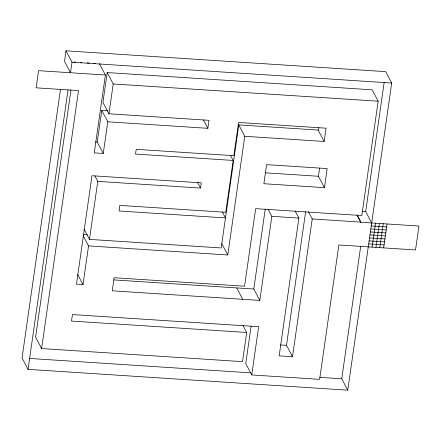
<?xml version="1.0" encoding="UTF-8"?>
<svg xmlns="http://www.w3.org/2000/svg" width="441" height="441" viewBox="0 0 441 441"><rect width="100%" height="100%" fill="white"/><g stroke="black" fill="none" stroke-linecap="round" stroke-linejoin="round"><path stroke-width="0.66" d="M60.478 89.413L22.05 357.96L28.059 369.354L347.756 390.18L391.713 83.035L385.71 71.646L66.007 50.82L64.502 61.354L70.505 72.743L72.01 62.209L66.007 50.82M28.059 369.354L68.046 89.903M70.951 90.08L35.594 337.167L41.603 348.561L242.528 361.648L246.701 332.47L242.908 325.276M41.603 348.561L78.52 90.581L36.123 87.82L38.576 70.665L105.405 75.02L94.264 152.867L103.26 153.451L107.791 121.804L101.788 110.415L107.957 110.818M103.26 153.451L97.257 142.063L101.788 110.415M268.051 209.133L271.843 216.327L259.81 300.415L112.262 290.806L114.131 277.72L244.568 286.215L255.664 208.648L361.802 215.561L378.169 101.21L372.16 89.821L107.202 72.567L102.935 102.406L108.938 113.795L209.017 120.31L207.871 128.325L107.791 121.804M94.931 175.981L97.775 181.378L200.534 188.07L201.283 182.85L91.982 175.727L76.464 284.164L83.007 284.588L88.542 245.902L83.167 235.709M238.763 124.891L244.772 136.286L324.163 141.456L318.154 130.067L238.763 124.891L221.184 247.963L89.473 239.386L97.775 181.378M108.938 113.795L113.21 83.955L107.202 72.567M230.643 155.64L233.173 160.441L225.748 212.297L119.82 205.396L119.02 210.996L225.483 217.931L222.319 211.934M88.542 245.902L227.788 254.975L244.772 136.286M259.81 300.415L253.807 289.026L265.256 209.006M251.1 326.175L245.753 363.555L251.756 374.949L319.631 379.37L338.864 244.964L415.527 249.959L418.95 226.046L360.843 222.258L357.05 215.065M251.756 374.949L258.663 326.693L72.451 314.565L71.519 321.059L246.701 332.47M295.079 210.897L298.871 218.086L279.153 355.859L292.51 356.73L312.228 218.957L308.435 211.763M292.51 356.73L286.507 345.342L305.635 211.663M318.154 130.067L318.534 127.41M324.455 187.662L327.183 168.589L266.601 164.642L263.867 183.721L324.455 187.662L318.446 176.273L319.615 168.098M324.163 141.456L326.059 128.182L238.603 122.482L233.851 155.695L136.208 149.334L135.53 154.08L233.173 160.441M360.843 222.258L357.072 214.932M347.756 390.18L341.753 378.78L360.699 246.354M371.686 222.964L365.683 211.575L384.15 82.517M372.11 247.131L375.534 223.218M375.958 247.384L379.381 223.466M379.806 247.633L383.229 223.719M383.648 247.886L387.071 223.967M74.077 61.977L75.45 62.071M80.24 62.379L81.607 62.468M87.081 62.826L89.132 62.958M93.922 63.272L95.295 63.361M72.01 62.209L391.713 83.035M113.21 83.955L378.169 101.21M95.328 141.936L97.257 142.063M265.35 172.817L318.446 176.273M362.293 211.355L365.683 211.575M271.843 216.327L298.871 218.086M312.228 218.957L360.865 222.126M371.261 225.957L386.647 226.955M370.831 228.945L386.217 229.948M370.401 231.933L385.787 232.936M369.977 234.926L385.362 235.924M369.547 237.914L384.932 238.917M369.123 240.902L384.508 241.905M368.693 243.895L384.078 244.893M83.222 234.557L87.34 234.827M113.806 279.908L253.807 289.026M280.498 344.95L286.507 345.342M29.613 358.45L250.995 372.871M319.747 377.353L341.753 378.78M203.444 119.935L207.871 128.325M197.375 182.078L200.534 188.07M221.779 243.581L227.788 254.975M236.69 287.912L242.693 299.301M99.396 63.631L105.405 75.02M84.099 229.193L89.473 239.386M77.633 274.396L83.007 284.588"/></g></svg>
